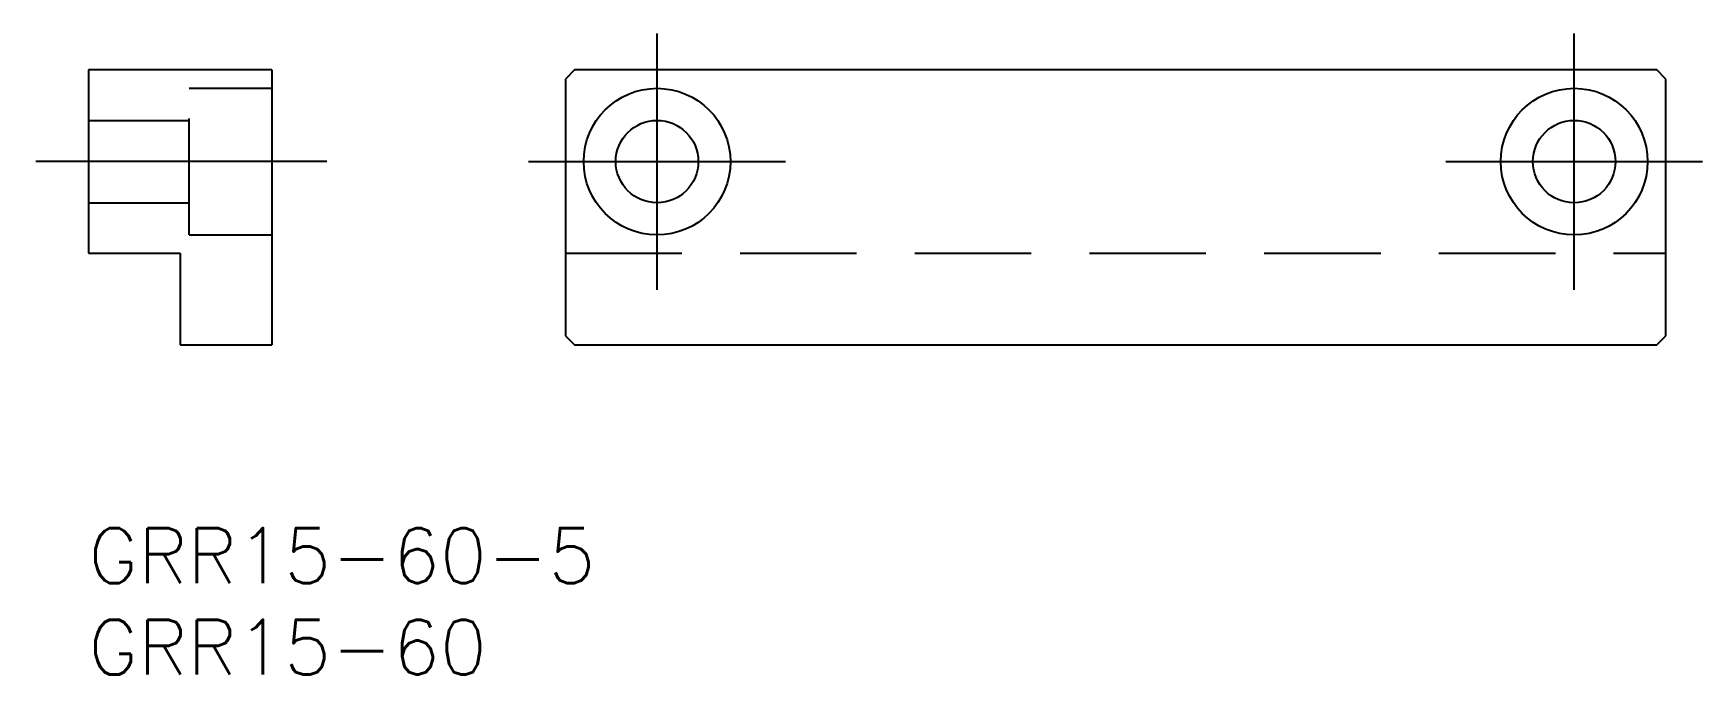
# Model space of a CAD drawing. Extents: x -3 to 88, y -8 to 27.
import ezdxf

# ---------------------------------------------------------------- set-up
doc = ezdxf.new("R2010")
doc.units = 0
doc.header["$LTSCALE"] = 0.5
doc.linetypes.add('CENTER', pattern=[50.8, 31.75, -6.35, 6.35, -6.35])
doc.linetypes.add('DASHED', pattern=[19.05, 12.7, -6.35])
for name, color, linetype in [('MSM_CENTER', 1, 'CENTER'), ('MSM_CONTINUOUS', 7, 'CONTINUOUS'), ('MSM_DASHED', 4, 'DASHED'), ('MSM_PART_NUMBER', 7, 'CONTINUOUS')]:
    doc.layers.add(name, color=color, linetype=linetype)
doc.styles.get("Standard").update_dxf_attribs({"font": 'txt.shx', "height": 3, "bigfont": 'bigfont.shx'})

# ---------------------------------------------------------------- blocks, each defined once
blk = doc.blocks.new('*U2')
at = {"layer": 'MSM_PART_NUMBER'}
blk.add_text('GRR15-60-5', height=3, dxfattribs=at).set_placement((0, -3))
blk = doc.blocks.new('*U3')
at = {"layer": 'MSM_PART_NUMBER'}
blk.add_text('GRR15-60', height=3, dxfattribs=at).set_placement((0, -8))

msp = doc.modelspace()

# ---------------------------------------------------------------- linework, layer by layer
at = {"layer": 'MSM_CENTER'}
for p, q in [((31, 13), (31, 27)), ((81, 13), (81, 27)), ((13, 20), (-3, 20)), ((24, 20), (38, 20)), ((74, 20), (88, 20))]:
    msp.add_line(p, q, dxfattribs=at)
at = {"layer": 'MSM_CONTINUOUS'}
for p, q in [((10, 25), (0, 25)), ((0, 25), (0, 15)), ((10, 25), (10, 10)), ((26.5, 25), (26, 24.5)), ((85.5, 25), (26.5, 25)), ((86, 24.5), (85.5, 25)), ((26, 24.5), (26, 10.5)), ((86, 10.5), (86, 24.5)), ((0, 15), (5, 15)), ((5, 15), (5, 10)), ((26, 10.5), (26.5, 10)), ((85.5, 10), (86, 10.5)), ((5, 10), (10, 10)), ((26.5, 10), (85.5, 10))]:
    msp.add_line(p, q, dxfattribs=at)
for centre, radius in [((31, 20), 4), ((81, 20), 4), ((31, 20), 2.25), ((81, 20), 2.25)]:
    msp.add_circle(centre, radius, dxfattribs=at)
at = {"layer": 'MSM_DASHED'}
for p, q in [((5.5, 16), (5.5, 24)), ((5.5, 24), (10, 24)), ((0, 22.25), (5.5, 22.25)), ((0, 17.75), (5.5, 17.75)), ((5.5, 16), (10, 16)), ((26, 15), (86, 15))]:
    msp.add_line(p, q, dxfattribs=at)

# ---------------------------------------------------------------- block references
at = {"layer": 'MSM_CONTINUOUS'}
for name in ['*U2', '*U3']:
    msp.add_blockref(name, (0, 0), dxfattribs=at)

doc.saveas('drawing.dxf')
